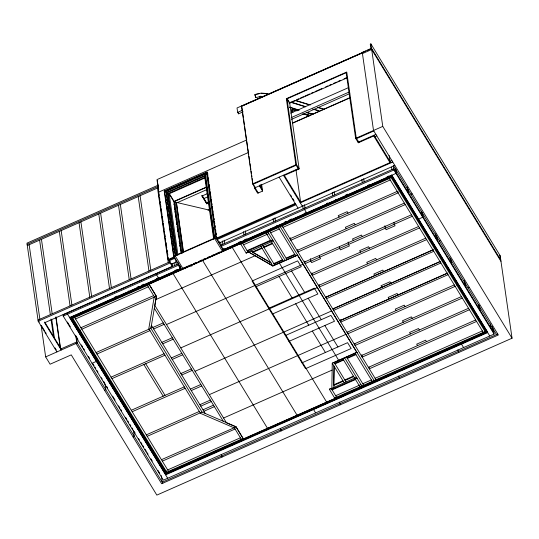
<?xml version="1.0" encoding="UTF-8"?>
<svg xmlns="http://www.w3.org/2000/svg" width="539" height="539" viewBox="0 0 539 539"><rect width="100%" height="100%" fill="white"/><g stroke="black" fill="none" stroke-linecap="round" stroke-linejoin="round"><path stroke-width="0.81" d="M336.552 397.182L331.202 388.417L329.349 389.232L331.842 388.343L332.253 363.225L356.912 352.331L332.253 363.225L344.145 382.703M333.951 366.001L333.621 384.88L342.952 380.75M333.884 387.231L334.247 366.493M292.044 110.279L292.017 110.084M292.003 110.266L292.017 109.525L291.882 111.263M267.647 93.584L261.199 93.092L254.94 94.487L255.776 97.613L261.536 96.319M154.154 297.232L148.798 328.702L200.468 413.352L233.805 427.73M156.411 296.45L148.946 284.073L156.377 296.248L154.868 305.472L226.501 422.825L236.062 426.949L243.487 439.117L334.995 398.489M291.929 110.697L291.963 111.014M173.962 204.773L175.087 202.091L209.752 210.223M291.855 111.115C291.114 112.294 291.404 110.906 293.189 112.045M291.565 111.681L291.525 111.29M41.132 325.482L45.66 356.899L50.114 364.202L71.249 354.871L156.842 495.105L512.05 338.209L500.158 255.708L370.879 43.895L370.259 44.164L370.893 48.571M365.745 51.111L237.025 107.962L237.665 112.368L238.555 113.83L243.15 111.795M367.275 50.43L370.34 49.076M258.275 192.975L252.703 183.846L241.506 106.149L362.323 52.782L362.619 53.273M241.748 106.237L362.565 52.869M362.437 53.583L371.688 49.5L500.967 261.314M237.665 112.368L242.26 110.34M346.179 72.698L287.004 98.832L289.679 103.218L347.318 77.757M289.005 103.09L291.296 102.073M291.929 101.797L295.123 100.389M296.538 99.762L298.842 98.745M300.472 98.024L303.531 96.67M304.993 96.023L309.649 93.968M311.138 93.308L313.476 92.277M314.985 91.617L321.898 88.558M325.711 86.873L328.049 85.842M329.531 85.189L331.121 84.482M333.358 83.498L336.498 82.11M337.94 81.47L340.345 80.412M344.057 78.768L346.355 77.757M290.764 113.129L348.228 87.749M291.397 117.536L349.629 91.812M291.525 119.335L349.75 93.611M246.842 139.911L156.964 179.615L158.756 192.059M292.65 122.973L350.242 97.532M292.872 123.067L350.182 97.754M158.25 185.153L26.95 243.15L38.202 321.244L56.925 351.92M27.125 244.349L158.419 186.359M27.294 245.555L157.826 187.895M61.244 350.02L44.602 322.746L172.352 266.32L168.188 259.502L158.493 192.221L248.378 152.524M171.085 264.251L176.637 261.799L173.74 257.056L164.213 190.974L207.057 172.049L207.427 172.655L199.774 176.037M207.784 174.818L206.484 172.689L164.57 191.204L174.11 257.662L168.559 260.115L168.202 257.622M164.584 191.581L173.767 187.525M175.296 186.851L179.885 184.823M181.414 184.149L192.127 179.413M195.953 177.729L198.244 176.711M164.685 192.005L206.599 173.491L207.899 175.62M206.343 174.063L207.872 173.39M205.123 176.017L167.521 192.625L168.343 193.966M205.716 176.994L168.121 193.602L177.028 255.432M204.881 177.998L169.131 193.791L173.807 201.465L206.518 187.013M174.009 201.66L207.01 187.087M177.061 202.765L206.781 189.64M208.957 202.832L206.74 203.809L201.984 196.021L207.158 193.73M203.486 198.716L208.034 196.708M206.74 203.809L206.592 202.805L208.815 201.829M208.883 202.327L206.666 203.311L201.909 195.516L201.984 196.021M252.703 183.846L296.47 164.516L286.943 98.435L289.618 102.814L299.145 168.896L283.736 175.701M374.342 135.68L358.32 142.761L355.646 138.375L382.764 126.395L370.879 43.895M296.147 165.271L253 184.331L252.764 182.681M356.555 138.59L373.817 130.97M261.705 184.911L262.594 191.069L257.662 193.245L254.462 188.01L298.229 168.68M358.637 142L375.899 134.373M207.96 210.223L210.264 209.206M374.942 136.657L376.788 135.835M175.155 255.54L214.603 238.117M215.89 237.968L173.976 256.483L181.778 269.264L223.692 250.75L215.89 237.968L206.484 172.689M391.873 160.548L390.02 161.363L389.192 155.576M168.188 259.502L173.74 257.056M394.844 165.419L219.474 242.88L216.577 238.13L295.17 203.419M295.54 204.025L216.947 238.737L216.712 237.086M300.007 202.361L390.62 162.34M295.985 204.753L217.392 239.471L217.224 238.265M300.304 202.853L392.763 162.01M170.095 261.711L38.033 320.045L39.28 322.093M38.202 321.244L170.27 262.911M493.313 328.75L494.081 334.092L163.378 480.161L63.218 316.07L178.335 265.222L177.917 262.358M395.235 168.067L396.003 173.403L223.254 249.712L221.172 246.303L393.921 170.001L393.275 165.486M114.881 297.043L117.192 296.026M137.142 287.213L138.671 286.539M141.737 285.185L144.034 284.168M156.29 278.757L158.587 277.74M174.67 270.639L176.967 269.621M222.876 249.348L224.406 248.668M238.157 242.597L240.448 241.587M244.268 239.895L246.559 238.885M284.801 221.994L286.337 221.313M289.416 219.952L291.72 218.935M304.016 213.505L306.32 212.487M326.304 203.661L327.84 202.981M345.512 195.179L347.817 194.155M367.8 185.335L369.336 184.655M387.009 176.846L389.313 175.829M69.612 317.572L180.41 268.631L179.999 265.767M223.247 249.955L391.988 175.418L391.617 174.811M180.046 266.381L180.477 269.379L71.06 317.707L71.438 318.313L391.354 177.008L391.119 175.37M182.95 268.321L192.059 264.299M193.575 263.632L195.852 262.621M199.646 260.95L201.923 259.946M203.439 259.272L204.955 258.605M207.232 257.595L210.264 256.254M211.78 255.587L214.057 254.583M215.573 253.909L220.128 251.902M148.98 284.275L240.488 243.641L246.161 253.094L248.627 252.009L272.842 266.037L297.501 255.149L272.815 265.835L248.627 252.009M149.249 284.565L72.812 318.327L166.726 472.191L243.163 438.429M240.785 244.133L391.186 177.695M75.554 318.967L148.286 286.842M243.527 244.773L268.799 233.609M270.645 232.794L279.276 228.981M282.975 227.35L390.229 179.972M247.091 250.615L270.511 240.273M247.388 251.107L272.66 239.943M273.253 240.913L246.161 253.094M80.904 327.732L153.635 295.608M252.481 251.942L261.819 247.819M263.665 247.003L272.296 243.19M262.116 248.311L252.778 252.434L271.117 263.059M263.962 247.489L272.593 243.682M81.793 329.194L156.377 296.248L150.913 328.339L202.044 412.092L236.028 426.747L243.487 439.117M289.955 238.79L397.216 191.419M79.893 332.812L80.668 332.475L80.304 329.996M82.022 337.522L82.797 337.185M75.844 336.174L76.673 341.962L60.651 349.043L56.002 316.797M410.927 194.323L412.153 193.784M45.66 356.899L77.272 342.939L76.437 337.151M297.09 250.48L404.344 203.102M405.24 204.564L297.986 251.942L297.629 249.469M273.772 263.558L282.402 259.751M286.101 258.114L294.732 254.3M274.068 264.049L282.699 260.236M286.398 258.599L295.028 254.792M96.057 352.567L150.92 328.332L151.425 325.32L205.231 413.467M152.766 327.517L163.25 322.888M304.225 262.163L411.479 214.791M96.953 354.029L149.963 330.609M153.662 328.979L164.139 324.35M412.369 216.254L305.114 263.625L304.757 261.159M255.614 286.863L301.234 266.711L297.663 260.869L252.05 281.021L305.546 368.663L351.159 348.517L347.594 342.676L301.981 362.821M417.597 218.975L418.365 218.632L392.21 175.788L391.442 176.125L486.319 331.579L487.094 331.236L475.425 312.121L474.657 312.465M92.048 363.299L96.36 361.399L96.191 360.193L98.812 364.499M418.439 219.137L422.751 217.23L422.576 216.031M311.36 273.852L418.614 226.474M419.504 227.936L312.249 275.314L311.892 272.842M161.835 342.366L172.312 337.737M162.724 343.828L173.201 339.199M111.068 377.159L164.078 353.739M318.488 285.535L425.743 238.164M268.692 308.288L314.311 288.136L317.875 293.984L272.262 314.129M111.957 378.614L164.968 355.201M426.639 239.626L319.384 286.997L319.027 284.531M110.556 384.267L111.324 383.93M171.341 357.95L181.825 353.321M439.453 241.068L440.686 240.529M172.237 359.412L182.714 354.783M104.566 390.229L105.799 389.684L104.97 383.896M325.623 297.225L432.878 249.847M326.284 297.083L433.538 249.705M433.767 251.309L326.513 298.687L326.277 297.036M180.855 373.534L191.332 368.905M181.744 374.996L192.228 370.367M332.758 308.908L440.013 261.536M440.673 261.395L333.419 308.766L333.648 310.37L440.902 262.998M285.34 335.554L330.953 315.403L334.517 321.251L288.904 341.396M124.819 407.639L125.594 407.302L144.614 438.463M446.124 265.72L446.898 265.377L418.796 219.346M131.28 410.267L184.291 386.854M132.17 411.729L185.18 388.316M339.887 320.597L447.141 273.219M340.547 320.456L447.808 273.078M448.037 274.681L340.783 322.059L340.426 319.587M190.368 389.111L200.845 384.482M191.257 390.573L201.734 385.944M499.249 255.493L499.862 255.223L500.502 259.63M347.022 332.28L454.276 284.909M456.722 285.064L457.49 284.727L457.254 283.069M455.172 286.371L347.911 333.742L347.675 332.098M199.875 404.695L210.351 400.066M467.987 287.813L469.22 287.274M200.764 406.157L211.248 401.528M133.099 436.974L134.332 436.428L133.497 430.641M146.291 434.865L199.302 411.452M203.001 409.815L213.478 405.187M354.157 343.97L461.411 296.591M147.181 436.327L202.044 412.092M203.89 411.277L214.374 406.649M462.3 298.054L355.046 345.432L354.81 343.781M334.699 363.38L343.33 359.567M347.028 357.936L355.659 354.123M334.995 363.865L343.626 360.059M347.325 358.422L355.956 354.608M361.285 355.652L468.546 308.281M469.435 309.743L362.181 357.114L361.824 354.649M154.12 454.047L153.352 454.384L153.116 452.733M368.42 367.342L475.674 319.964M161.444 459.693L236.062 426.949M476.57 321.426L369.309 368.804L369.074 367.153M344.805 379.934L353.436 376.121M162.333 461.148L235.071 429.024M333.917 385.365L343.255 381.241M345.101 380.419L353.732 376.613M356.474 377.253L331.842 388.343M331.795 389.394L357.067 378.23M332.091 389.879L355.518 379.53M167.683 469.914L240.421 437.789M335.656 395.72L360.928 384.556M362.781 383.741L371.411 379.928M375.11 378.297L482.365 330.919M334.699 397.998L485.107 331.566M166.261 472.71L165.486 473.047L71.276 318.69L72.044 318.354L166.261 472.71L165.904 470.257M486.023 331.472L485.255 331.808L391.038 177.452L391.806 177.115L486.023 331.472L485.787 329.814M165.945 473.154L486.636 331.505L487.007 332.118L166.315 473.768L165.709 471.517M169.778 471.706L172.082 470.688M196.674 459.821L198.979 458.804M211.275 453.373L213.585 452.356M229.654 445.254L231.932 444.251M335.777 398.382L338.081 397.364M349.521 392.311L351.037 391.644M382.144 377.9L384.422 376.896M404.142 368.184L406.419 367.18M410.213 365.503L412.49 364.499M427.663 357.795L429.179 357.128M432.217 355.78L434.515 354.77M438.335 353.085L440.626 352.068M478.834 335.191L480.364 334.517M283.918 422.273L343.094 396.138L342.696 395.33L343.067 395.936L487.613 332.091L487.243 331.478M487.687 332.59L165.608 474.852L165.439 473.646M497.753 334.018L162.273 482.196L161.316 475.587M255.729 94.541L257.13 94.157M257.831 93.968L259.171 93.719M259.171 96.508L260.681 96.225M261.179 93.341L267.499 93.826M254.94 94.487L255.237 95.1M292.03 109.525L297.791 110.731M306.839 112.617L313.422 113.992M292.798 109.949L296.908 110.805M310.895 113.729L312.539 114.073M303.935 114.025L309.696 115.231M302.238 113.931L309.642 115.481M189.398 265.518L191.844 266.091M184.237 267.539L185.847 267.917M183.092 268.152L185.504 268.718M295.999 100.503L310.397 104.95M317.599 107.173L324 109.147M295.951 100.766L308.753 104.721M318.347 107.685L323.151 109.168M291.047 102.107L304.643 106.304M314.244 109.269L318.246 110.502M290.999 102.37L305.397 106.816M312.6 109.04L319 111.021M289.659 107.099L299.219 110.158M307.19 112.705L311.171 113.985M289.578 107.342L298.343 110.145M306.563 114.578L308.955 115.346M304.097 114.059L309.669 115.845M250.669 250.891L270.821 262.574M500.798 260.115L371.512 48.301L362.269 52.384L373.52 130.478L498.346 334.988L161.633 483.719L76.039 343.484M382.764 126.395L512.05 338.209M393.611 165.965L496.52 334.557M374.046 135.195L390.916 162.825M373.729 135.949L390 162.61M493.906 332.893L393.746 168.795L221.003 245.097L221.832 246.464M393.921 170.001L494.081 334.092M447.33 266.091L474.994 311.414M391.685 175.31L489.762 335.999M391.354 177.008L390.984 176.394L223.321 250.453L223.692 251.059M389.34 178.517L483.254 332.381M358.934 142.485L356.259 138.105L346.739 72.024L286.33 98.704L295.85 164.786L298.525 169.172M463.567 347.567L461.485 344.158L461.317 342.959M458.743 352.486L457.907 349.858M348.053 213.127L347.163 211.672L338.222 215.62L339.119 217.076M355.188 224.817L354.298 223.355L345.358 227.303L346.247 228.765M362.323 236.506L361.426 235.044L352.493 238.993L353.382 240.448M369.451 248.189L368.561 246.727L359.628 250.675L360.517 252.137M376.586 259.879L375.696 258.417L366.756 262.365L367.652 263.82M383.721 271.562L382.825 270.1L373.891 274.048L374.78 275.51M390.856 283.251L389.96 281.789L381.026 285.737L381.915 287.193M397.984 294.934L397.095 293.472L388.154 297.42L389.05 298.882M405.119 306.624L404.23 305.162L395.289 309.11L396.178 310.572M412.254 318.306L411.358 316.844L402.424 320.793L403.313 322.255M419.382 329.996L418.493 328.534L409.552 332.482L410.449 333.944M426.517 341.679L425.628 340.217L416.687 344.165L417.577 345.627M431.456 356.117L431.827 356.73M335.527 199.585L335.898 200.198M296.47 164.516L299.145 168.896M284.349 175.431L300.621 202.091L295.978 169.852M241.506 106.149L241.802 106.634M306.624 212.885L304.542 209.476L304.367 208.276M401.872 369.188L402.242 369.801M283.433 175.215L302.386 206.255M290.575 194.97L291.437 196.378M292.724 198.493L294.018 200.616M279.121 177.122L298.067 208.162M399.567 378.621L398.745 376.06M259.522 185.12L262.419 189.869M259.394 185.834L262.594 191.069M282.086 225.888L376 379.759M280.233 226.703L374.147 380.574M297.501 255.149L356.939 352.533M252.825 183.132L253.66 184.493M278.387 227.525L295.621 255.762M355.06 353.146L372.301 381.39M372.281 382.259L372.651 382.865M276.352 225.726L276.723 226.333M269.756 231.332L286.991 259.576M346.436 356.959L363.67 385.203M267.903 232.154L285.144 260.391M291.565 270.982L304.643 292.407M308.207 298.249L321.284 319.674M324.849 325.522L337.926 346.941M344.583 357.775L361.824 386.018M266.057 232.969L283.292 261.206M342.737 358.597L359.971 386.834M262.776 245.541L274.661 265.02M334.106 362.403L345.991 381.881M260.923 246.363L272.842 266.037M279.04 276.514L292.118 297.939M295.682 303.78L308.759 325.206M312.33 331.054L325.401 352.472M343.471 394.743L343.842 395.35M242.631 243.311L247.98 252.077M340.392 404.762L339.557 402.134M329.349 389.232L335.029 398.685M202.273 195.724L206.592 202.805M313.55 409.505L315.632 412.914M169.893 194.586L173.726 200.858L181.205 252.798M166.787 192.881L165.918 191.46L175.209 255.937L183.011 268.718M164.213 190.974L165.035 192.308M158.493 192.221L158.864 192.827M283.521 421.464L283.891 422.071L165.54 474.347L164.927 472.09M281.217 430.897L280.395 428.337M180.242 267.432L178.16 264.022L63.043 314.87L63.218 316.07M178.335 265.222L180.41 268.631M180.477 269.379L180.848 269.985L180.376 266.711M169.253 260.324L170.081 261.684M171.335 263.739L172.177 265.121M158.682 278.232L156.606 274.823L156.431 273.617M253.93 434.535L254.3 435.141M147.396 285.38L154.531 297.063M234.182 427.562L241.31 439.251M154.329 308.274L223.287 421.249M128.72 290.932L129.09 291.545M224.345 447.606L224.716 448.212M222.041 457.032L221.206 454.404M145.705 363.71L165.028 395.363M143.859 364.526L163.176 396.178M74.658 317.505L168.579 471.376M125.163 406.595L70.831 317.586L70.063 317.922L165.022 473.498L165.79 473.154L145.476 439.878M69.982 317.255L85.391 342.501M86.139 343.734L95.753 359.479M99.654 365.873L110.899 384.3M111.33 385.008L122.548 403.381M123.323 404.648L124.273 406.211M125.068 407.511L136.01 425.439M136.812 426.753L138.638 429.738M139.433 431.045L164.112 471.477M164.543 472.191L165.796 474.232M69.544 317.073L69.915 317.68L180.403 268.873L179.79 266.603M167.69 478.261L67.53 314.163L67.362 312.964M67.415 322.026L68.722 324.175M69.019 324.653L70.306 326.762M75.447 335.191L76.302 336.592M76.585 337.057L77.899 339.199M81.389 344.926L82.797 347.231M83.572 348.504L84.448 349.932M88.409 356.42L89.703 358.543M92.748 363.535L94.062 365.685M94.911 367.072L95.774 368.487M97.067 370.61L97.93 372.018M101.379 377.677L102.242 379.085M103.535 381.208L104.829 383.33M106.749 386.476L107.625 387.912M112.624 396.098L113.486 397.512M113.756 397.95L115.07 400.1M118.567 405.833L119.961 408.117M120.756 409.418L121.632 410.853M125.567 417.307L126.894 419.47M127.756 420.885L128.632 422.327M129.946 424.476L130.822 425.911M132.068 427.953L132.931 429.367M134.224 431.49L135.114 432.952M138.57 438.605L139.433 440.019M140.726 442.135L142.02 444.257M142.882 445.672L143.745 447.087M145.038 449.203L146.332 451.325M147.194 452.74L148.057 454.155M150.947 458.891L152.261 461.04M157.954 470.358L159.8 473.383M76.673 341.962L162.866 483.173M44.724 322.032L61.069 348.814M41.516 325.751L42.824 327.894M43.154 328.44L44.562 330.744M45.303 331.963L46.165 333.371M55.012 347.871L56.319 350.006M255.23 95.16C254.462 94.15 256.49 99.742 255.419 95.767M255.473 95.854L255.749 97.02M492.302 326.466L493.017 331.431M490.342 323.885L490.935 328.022M479.373 305.283L480.087 310.248M478.598 304.65L479.198 308.786M465.224 282.739L465.824 286.876M464.214 280.448L464.928 285.414M450.961 259.367L451.554 263.504M450.065 257.905L450.665 262.042M436.691 235.994L437.291 240.131M435.68 233.704L436.401 238.669M422.428 212.622L423.021 216.759M421.538 211.16L422.131 215.297M408.164 189.25L408.757 193.386M407.154 186.959L407.868 191.924M396.125 169.529L396.724 173.666M397.87 191.23L398.105 192.881L290.851 240.253L290.494 237.78M391.543 167.13L391.9 169.61M393.948 222.62L394.191 224.285L395.08 225.74L386.14 229.688L385.25 228.233L384.893 225.74M363.684 178.557L364.162 181.865M358.078 141.103L358.32 142.761M361.837 179.372L362.309 182.681M346.119 72.293L355.646 138.375M348.14 241.977L348.497 244.463L349.387 245.925L340.453 249.874L339.557 248.412L339.321 246.754M334.099 191.621L334.571 194.936M332.246 192.443L332.725 195.751M345.917 334.315L209.381 394.622M331.647 310.942L195.118 371.25M338.728 360.362L279.29 262.978M319.438 255.533L319.681 257.191L320.57 258.653L311.636 262.601L310.74 261.139L310.383 258.653M332.132 370.077L223.645 417.994M317.383 287.57L180.848 347.877M304.508 204.692L304.986 208M302.662 205.507L303.134 208.822M326.674 402.161L232.168 247.32M303.12 264.198L166.585 324.505M274.924 217.763L275.395 221.071M273.071 218.578L273.549 221.886M297.09 415.232L202.576 260.391M260.93 184.271L261.523 188.407M260.398 185.288L260.633 186.945M254.907 186.541L255.082 187.74M254.105 185.524L254.462 188.01M241.917 107.436L242.28 109.943M242.516 111.593L243.352 117.381M243.594 119.038L244.423 124.819M244.666 126.476L245.494 132.257M245.737 133.915L246.566 139.695M246.808 141.353L247.644 147.14M247.879 148.791L248.715 154.578M248.951 156.229L249.786 162.017M250.022 163.667L250.857 169.455M251.093 171.106L251.45 173.585M251.693 175.242L251.929 176.893M252.164 178.544L252.522 181.023M238.346 112.361L238.555 113.83M255.257 255.668L155.811 299.59M245.333 230.827L245.811 234.142M243.487 231.649L243.958 234.957M267.499 428.303L172.992 273.455M224.224 240.158L224.696 243.466M222.371 240.953L222.85 244.282M223.079 248.506L223.254 249.712M222.405 250.898L222.459 251.295L214.657 238.514L205.366 174.036M220.64 242.597L221.172 246.303M219.299 241.674L219.474 242.88M207.549 173.484L207.784 175.135M208.02 176.785L208.377 179.265M208.62 180.915L208.856 182.573M209.092 184.223L209.927 190.004M210.163 191.655L210.52 194.134M210.762 195.785L210.998 197.436M211.234 199.093L211.591 201.566M211.834 203.223L212.07 204.874M212.305 206.525L212.662 209.004M212.905 210.655L213.141 212.305M213.377 213.956L213.734 216.435M213.976 218.086L214.212 219.744M214.448 221.394L214.805 223.874M215.048 225.524L215.283 227.175M215.64 229.654L215.876 231.305M216.119 232.956L216.355 234.606M207.057 172.049L216.577 238.13M213.518 227.438L213.754 229.102M214.596 234.93L214.839 236.594M211.894 219.858L212.137 221.509M214.151 238.662L205.036 175.418L166.511 192.436L175.626 255.681M204.793 177.398L213.707 239.228M183.536 252.124L176.368 202.381L183.314 252.663M175.087 202.091L182.445 253.121M174.299 203.971L181.414 253.357M174.319 207.252L174.676 209.732M174.912 211.382L175.148 213.033M175.391 214.684L175.748 217.163M175.983 218.814L176.219 220.464M176.576 222.944L176.819 224.595M177.055 226.245L177.291 227.903M177.648 230.375L177.89 232.026M178.126 233.683L178.362 235.334M179.197 241.115L179.433 242.766M179.79 245.245L180.033 246.896M180.269 248.546L180.504 250.197M169.044 193.191L177.951 255.021M167.434 192.025L176.549 255.27M176.462 260.6L176.637 261.799M175.829 261.509L176.314 264.838M165.507 195.617L165.749 197.301M165.985 198.918L166.228 200.629M166.578 203.048L166.827 204.786M167.056 206.356L167.413 208.829M167.649 210.486L167.912 212.272M168.148 213.936L168.485 216.267M168.72 217.918L168.99 219.757M169.199 221.219L169.556 223.698M169.704 224.75L170.068 227.249M170.27 228.657L170.627 231.137M170.782 232.235L171.146 234.734M171.341 236.089L171.698 238.568M171.867 239.72L172.224 242.22M172.413 243.527L172.77 246M173.006 247.657L173.302 249.705M173.545 251.369L173.841 253.438M174.077 255.088L174.555 258.39L169.003 260.842L168.768 259.185M174.104 263.173L174.461 265.653M171.941 263.463L172.352 266.32M157.408 180.343L157.644 182.007M157.887 183.664L158.244 186.15M158.466 187.707L158.722 189.472M158.985 193.663L159.234 195.381M159.584 197.813L159.834 199.531M160.063 201.135L160.312 202.853M160.662 205.292L160.905 207.003M161.141 208.613L161.383 210.318M161.619 211.935L161.983 214.468M162.219 216.085L162.461 217.79M162.697 219.413L163.061 221.94M163.297 223.564L163.539 225.255M163.775 226.885L164.139 229.405M164.375 231.042L164.617 232.727M164.853 234.364L165.21 236.877M165.446 238.514L165.689 240.199M166.046 242.671L166.288 244.342M166.524 245.993L166.767 247.664M167.124 250.143L167.366 251.814M167.602 253.465L167.845 255.136M157.516 188.037L168.249 262.527M140.079 195.738L150.812 270.228M138.227 196.553L148.966 271.043M166.079 472.13L166.315 473.768M120.352 204.449L131.085 278.939M118.506 205.265L129.239 279.761M100.625 213.161L111.364 287.651M98.778 213.976L109.511 288.473M80.904 221.873L91.637 296.369M79.051 222.695L89.791 297.184M61.176 230.591L71.909 305.081M59.33 231.406L70.063 305.896M55.881 317.559L60.179 347.352M41.449 239.303L52.189 313.792M51.757 319.647L54.385 337.859M39.603 240.118L50.336 314.608M50.989 319.021L53.489 336.397M29.146 244.74L39.879 319.229"/></g></svg>
